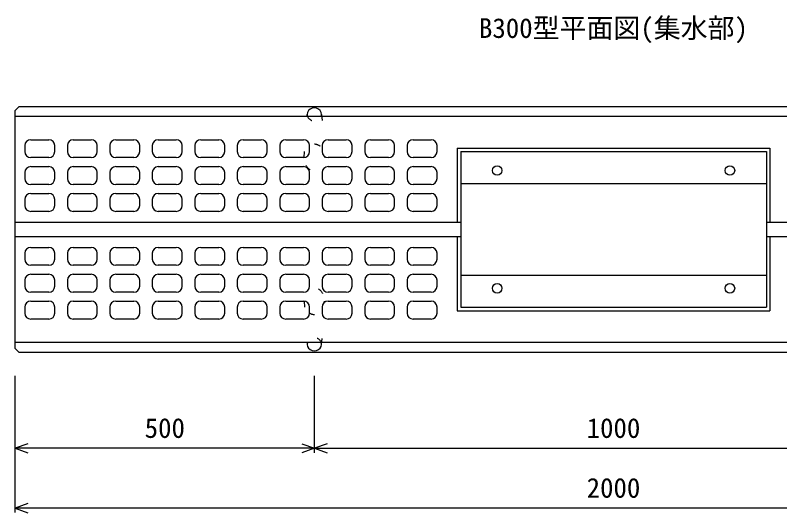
# Model space of a CAD drawing. Units: millimetres, scale not verified. Extents: x -12600 to 12600, y -5940 to 5940.
# Drawn here: x -10754 to -9477, y -5299 to -4468 of the extents above; entities that cross this region are included whole.
import ezdxf
from ezdxf.enums import TextEntityAlignment as Align

# ---------------------------------------------------------------- set-up
doc = ezdxf.new("R2010")
doc.units = ezdxf.units.MM
doc.header["$LTSCALE"] = 40
doc.linetypes.add('DOTTED', pattern=[1.75, 0.25, -1.5])
for name, color, linetype, lineweight in [('0-0_DIM', 7, 'Continuous', 25), ('0-2_HATCH', 6, 'Continuous', 25), ('0-5_OUTLINE', 3, 'Continuous', 25), ('0-6_OUTLINE2', 4, 'DOTTED', 25), ('0-7_TXT', 7, 'Continuous', 25)]:
    doc.layers.add(name, color=color, linetype=linetype, lineweight=lineweight)
doc.styles.add('ＭＳ ゴシック', font='')
doc.styles.get('ＭＳ ゴシック').set_extended_font_data('MS Gothic')

msp = doc.modelspace()

# ---------------------------------------------------------------- linework, layer by layer
at = {"layer": '0-0_DIM'}
for p, q in [((-10754.31, -5299.02), (-10754.31, -5070.52)), ((-10254.31, -5199.02), (-10254.31, -5070.52)), ((-10254.31, -5191.52), (-10754.31, -5191.52)), ((-10254.31, -5191.52), (-9254.31, -5191.52)), ((-8754.31, -5291.52), (-10754.31, -5291.52))]:
    msp.add_line(p, q, dxfattribs=at)
for points in [[(-10733.17, -5183.82), (-10754.31, -5191.52), (-10733.17, -5199.21)], [(-10275.46, -5183.82), (-10254.31, -5191.52), (-10275.46, -5199.21)], [(-10233.17, -5183.82), (-10254.31, -5191.52), (-10233.17, -5199.21)], [(-10733.17, -5283.82), (-10754.31, -5291.52), (-10733.17, -5299.21)]]:
    msp.add_lwpolyline(points, dxfattribs=at)
at = {"layer": '0-2_HATCH'}
for p, q in [((-10728.31, -4675.52), (-10698.31, -4675.52)), ((-10657.31, -4675.52), (-10627.31, -4675.52)), ((-10586.31, -4675.52), (-10556.31, -4675.52)), ((-10515.31, -4675.52), (-10485.31, -4675.52)), ((-10444.31, -4675.52), (-10414.31, -4675.52)), ((-10373.31, -4675.52), (-10343.31, -4675.52)), ((-10302.31, -4675.52), (-10272.31, -4675.52)), ((-10231.31, -4675.52), (-10201.31, -4675.52)), ((-10160.31, -4675.52), (-10130.31, -4675.52)), ((-10089.31, -4675.52), (-10059.31, -4675.52)), ((-10738.31, -4685.52), (-10738.31, -4695.52)), ((-10688.31, -4695.52), (-10688.31, -4685.52)), ((-10667.31, -4685.52), (-10667.31, -4695.52)), ((-10617.31, -4695.52), (-10617.31, -4685.52)), ((-10596.31, -4685.52), (-10596.31, -4695.52)), ((-10546.31, -4695.52), (-10546.31, -4685.52)), ((-10525.31, -4685.52), (-10525.31, -4695.52)), ((-10475.31, -4695.52), (-10475.31, -4685.52)), ((-10454.31, -4685.52), (-10454.31, -4695.52)), ((-10404.31, -4695.52), (-10404.31, -4685.52)), ((-10383.31, -4685.52), (-10383.31, -4695.52)), ((-10333.31, -4695.52), (-10333.31, -4685.52)), ((-10312.31, -4685.52), (-10312.31, -4695.52)), ((-10262.31, -4695.52), (-10262.31, -4685.52)), ((-10241.31, -4685.52), (-10241.31, -4695.52)), ((-10191.31, -4695.52), (-10191.31, -4685.52)), ((-10170.31, -4685.52), (-10170.31, -4695.52)), ((-10120.31, -4695.52), (-10120.31, -4685.52)), ((-10099.31, -4685.52), (-10099.31, -4695.52)), ((-10049.31, -4695.52), (-10049.31, -4685.52)), ((-10698.31, -4705.52), (-10728.31, -4705.52)), ((-10627.31, -4705.52), (-10657.31, -4705.52)), ((-10556.31, -4705.52), (-10586.31, -4705.52)), ((-10485.31, -4705.52), (-10515.31, -4705.52)), ((-10414.31, -4705.52), (-10444.31, -4705.52)), ((-10343.31, -4705.52), (-10373.31, -4705.52)), ((-10272.31, -4705.52), (-10302.31, -4705.52)), ((-10201.31, -4705.52), (-10231.31, -4705.52)), ((-10130.31, -4705.52), (-10160.31, -4705.52)), ((-10059.31, -4705.52), (-10089.31, -4705.52)), ((-10728.31, -4720.52), (-10698.31, -4720.52)), ((-10657.31, -4720.52), (-10627.31, -4720.52)), ((-10586.31, -4720.52), (-10556.31, -4720.52)), ((-10515.31, -4720.52), (-10485.31, -4720.52)), ((-10444.31, -4720.52), (-10414.31, -4720.52)), ((-10373.31, -4720.52), (-10343.31, -4720.52)), ((-10302.31, -4720.52), (-10272.31, -4720.52)), ((-10231.31, -4720.52), (-10201.31, -4720.52)), ((-10160.31, -4720.52), (-10130.31, -4720.52)), ((-10089.31, -4720.52), (-10059.31, -4720.52)), ((-10738.31, -4730.52), (-10738.31, -4740.52)), ((-10688.31, -4740.52), (-10688.31, -4730.52)), ((-10667.31, -4730.52), (-10667.31, -4740.52)), ((-10617.31, -4740.52), (-10617.31, -4730.52)), ((-10596.31, -4730.52), (-10596.31, -4740.52)), ((-10546.31, -4740.52), (-10546.31, -4730.52)), ((-10525.31, -4730.52), (-10525.31, -4740.52)), ((-10475.31, -4740.52), (-10475.31, -4730.52)), ((-10454.31, -4730.52), (-10454.31, -4740.52)), ((-10404.31, -4740.52), (-10404.31, -4730.52)), ((-10383.31, -4730.52), (-10383.31, -4740.52)), ((-10333.31, -4740.52), (-10333.31, -4730.52)), ((-10312.31, -4730.52), (-10312.31, -4740.52)), ((-10262.31, -4740.52), (-10262.31, -4730.52)), ((-10241.31, -4730.52), (-10241.31, -4740.52)), ((-10191.31, -4740.52), (-10191.31, -4730.52)), ((-10170.31, -4730.52), (-10170.31, -4740.52)), ((-10120.31, -4740.52), (-10120.31, -4730.52)), ((-10099.31, -4730.52), (-10099.31, -4740.52)), ((-10049.31, -4740.52), (-10049.31, -4730.52)), ((-10698.31, -4750.52), (-10728.31, -4750.52)), ((-10627.31, -4750.52), (-10657.31, -4750.52)), ((-10556.31, -4750.52), (-10586.31, -4750.52)), ((-10485.31, -4750.52), (-10515.31, -4750.52)), ((-10414.31, -4750.52), (-10444.31, -4750.52)), ((-10343.31, -4750.52), (-10373.31, -4750.52)), ((-10272.31, -4750.52), (-10302.31, -4750.52)), ((-10201.31, -4750.52), (-10231.31, -4750.52)), ((-10130.31, -4750.52), (-10160.31, -4750.52)), ((-10059.31, -4750.52), (-10089.31, -4750.52)), ((-10728.31, -4765.52), (-10698.31, -4765.52)), ((-10657.31, -4765.52), (-10627.31, -4765.52)), ((-10586.31, -4765.52), (-10556.31, -4765.52)), ((-10515.31, -4765.52), (-10485.31, -4765.52)), ((-10444.31, -4765.52), (-10414.31, -4765.52)), ((-10373.31, -4765.52), (-10343.31, -4765.52)), ((-10302.31, -4765.52), (-10272.31, -4765.52)), ((-10231.31, -4765.52), (-10201.31, -4765.52)), ((-10160.31, -4765.52), (-10130.31, -4765.52)), ((-10089.31, -4765.52), (-10059.31, -4765.52)), ((-10738.31, -4775.52), (-10738.31, -4785.52)), ((-10688.31, -4785.52), (-10688.31, -4775.52)), ((-10667.31, -4775.52), (-10667.31, -4785.52)), ((-10617.31, -4785.52), (-10617.31, -4775.52)), ((-10596.31, -4775.52), (-10596.31, -4785.52)), ((-10546.31, -4785.52), (-10546.31, -4775.52)), ((-10525.31, -4775.52), (-10525.31, -4785.52)), ((-10475.31, -4785.52), (-10475.31, -4775.52)), ((-10454.31, -4775.52), (-10454.31, -4785.52)), ((-10404.31, -4785.52), (-10404.31, -4775.52)), ((-10383.31, -4775.52), (-10383.31, -4785.52)), ((-10333.31, -4785.52), (-10333.31, -4775.52)), ((-10312.31, -4775.52), (-10312.31, -4785.52)), ((-10262.31, -4785.52), (-10262.31, -4775.52)), ((-10241.31, -4775.52), (-10241.31, -4785.52)), ((-10191.31, -4785.52), (-10191.31, -4775.52)), ((-10170.31, -4775.52), (-10170.31, -4785.52)), ((-10120.31, -4785.52), (-10120.31, -4775.52)), ((-10099.31, -4775.52), (-10099.31, -4785.52)), ((-10049.31, -4785.52), (-10049.31, -4775.52)), ((-10698.31, -4795.52), (-10728.31, -4795.52)), ((-10627.31, -4795.52), (-10657.31, -4795.52)), ((-10556.31, -4795.52), (-10586.31, -4795.52)), ((-10485.31, -4795.52), (-10515.31, -4795.52)), ((-10414.31, -4795.52), (-10444.31, -4795.52)), ((-10343.31, -4795.52), (-10373.31, -4795.52)), ((-10272.31, -4795.52), (-10302.31, -4795.52)), ((-10201.31, -4795.52), (-10231.31, -4795.52)), ((-10130.31, -4795.52), (-10160.31, -4795.52)), ((-10059.31, -4795.52), (-10089.31, -4795.52)), ((-10738.31, -4865.52), (-10738.31, -4875.52)), ((-10728.31, -4855.52), (-10698.31, -4855.52)), ((-10688.31, -4875.52), (-10688.31, -4865.52)), ((-10667.31, -4865.52), (-10667.31, -4875.52)), ((-10657.31, -4855.52), (-10627.31, -4855.52)), ((-10617.31, -4875.52), (-10617.31, -4865.52)), ((-10596.31, -4865.52), (-10596.31, -4875.52)), ((-10586.31, -4855.52), (-10556.31, -4855.52)), ((-10546.31, -4875.52), (-10546.31, -4865.52)), ((-10525.31, -4865.52), (-10525.31, -4875.52)), ((-10515.31, -4855.52), (-10485.31, -4855.52)), ((-10475.31, -4875.52), (-10475.31, -4865.52)), ((-10454.31, -4865.52), (-10454.31, -4875.52)), ((-10444.31, -4855.52), (-10414.31, -4855.52)), ((-10404.31, -4875.52), (-10404.31, -4865.52)), ((-10383.31, -4865.52), (-10383.31, -4875.52)), ((-10373.31, -4855.52), (-10343.31, -4855.52)), ((-10333.31, -4875.52), (-10333.31, -4865.52)), ((-10312.31, -4865.52), (-10312.31, -4875.52)), ((-10302.31, -4855.52), (-10272.31, -4855.52)), ((-10262.31, -4875.52), (-10262.31, -4865.52)), ((-10241.31, -4865.52), (-10241.31, -4875.52)), ((-10231.31, -4855.52), (-10201.31, -4855.52)), ((-10191.31, -4875.52), (-10191.31, -4865.52)), ((-10170.31, -4865.52), (-10170.31, -4875.52)), ((-10160.31, -4855.52), (-10130.31, -4855.52)), ((-10120.31, -4875.52), (-10120.31, -4865.52)), ((-10099.31, -4865.52), (-10099.31, -4875.52)), ((-10089.31, -4855.52), (-10059.31, -4855.52)), ((-10049.31, -4875.52), (-10049.31, -4865.52)), ((-10698.31, -4885.52), (-10728.31, -4885.52)), ((-10627.31, -4885.52), (-10657.31, -4885.52)), ((-10556.31, -4885.52), (-10586.31, -4885.52)), ((-10485.31, -4885.52), (-10515.31, -4885.52)), ((-10414.31, -4885.52), (-10444.31, -4885.52)), ((-10343.31, -4885.52), (-10373.31, -4885.52)), ((-10272.31, -4885.52), (-10302.31, -4885.52)), ((-10201.31, -4885.52), (-10231.31, -4885.52)), ((-10130.31, -4885.52), (-10160.31, -4885.52)), ((-10059.31, -4885.52), (-10089.31, -4885.52)), ((-10728.31, -4900.52), (-10698.31, -4900.52)), ((-10657.31, -4900.52), (-10627.31, -4900.52)), ((-10586.31, -4900.52), (-10556.31, -4900.52)), ((-10515.31, -4900.52), (-10485.31, -4900.52)), ((-10444.31, -4900.52), (-10414.31, -4900.52)), ((-10373.31, -4900.52), (-10343.31, -4900.52)), ((-10302.31, -4900.52), (-10272.31, -4900.52)), ((-10231.31, -4900.52), (-10201.31, -4900.52)), ((-10160.31, -4900.52), (-10130.31, -4900.52)), ((-10089.31, -4900.52), (-10059.31, -4900.52)), ((-10738.31, -4910.52), (-10738.31, -4920.52)), ((-10688.31, -4920.52), (-10688.31, -4910.52)), ((-10667.31, -4910.52), (-10667.31, -4920.52)), ((-10617.31, -4920.52), (-10617.31, -4910.52)), ((-10596.31, -4910.52), (-10596.31, -4920.52)), ((-10546.31, -4920.52), (-10546.31, -4910.52)), ((-10525.31, -4910.52), (-10525.31, -4920.52)), ((-10475.31, -4920.52), (-10475.31, -4910.52)), ((-10454.31, -4910.52), (-10454.31, -4920.52)), ((-10404.31, -4920.52), (-10404.31, -4910.52)), ((-10383.31, -4910.52), (-10383.31, -4920.52)), ((-10333.31, -4920.52), (-10333.31, -4910.52)), ((-10312.31, -4910.52), (-10312.31, -4920.52)), ((-10262.31, -4920.52), (-10262.31, -4910.52)), ((-10241.31, -4910.52), (-10241.31, -4920.52)), ((-10191.31, -4920.52), (-10191.31, -4910.52)), ((-10170.31, -4910.52), (-10170.31, -4920.52)), ((-10120.31, -4920.52), (-10120.31, -4910.52)), ((-10099.31, -4910.52), (-10099.31, -4920.52)), ((-10049.31, -4920.52), (-10049.31, -4910.52)), ((-10698.31, -4930.52), (-10728.31, -4930.52)), ((-10627.31, -4930.52), (-10657.31, -4930.52)), ((-10556.31, -4930.52), (-10586.31, -4930.52)), ((-10485.31, -4930.52), (-10515.31, -4930.52)), ((-10414.31, -4930.52), (-10444.31, -4930.52)), ((-10343.31, -4930.52), (-10373.31, -4930.52)), ((-10272.31, -4930.52), (-10302.31, -4930.52)), ((-10201.31, -4930.52), (-10231.31, -4930.52)), ((-10130.31, -4930.52), (-10160.31, -4930.52)), ((-10059.31, -4930.52), (-10089.31, -4930.52)), ((-10738.31, -4955.52), (-10738.31, -4965.52)), ((-10728.31, -4945.52), (-10698.31, -4945.52)), ((-10688.31, -4965.52), (-10688.31, -4955.52)), ((-10667.31, -4955.52), (-10667.31, -4965.52)), ((-10657.31, -4945.52), (-10627.31, -4945.52)), ((-10617.31, -4965.52), (-10617.31, -4955.52)), ((-10596.31, -4955.52), (-10596.31, -4965.52)), ((-10586.31, -4945.52), (-10556.31, -4945.52)), ((-10546.31, -4965.52), (-10546.31, -4955.52)), ((-10525.31, -4955.52), (-10525.31, -4965.52)), ((-10515.31, -4945.52), (-10485.31, -4945.52)), ((-10475.31, -4965.52), (-10475.31, -4955.52)), ((-10454.31, -4955.52), (-10454.31, -4965.52)), ((-10444.31, -4945.52), (-10414.31, -4945.52)), ((-10404.31, -4965.52), (-10404.31, -4955.52)), ((-10383.31, -4955.52), (-10383.31, -4965.52)), ((-10373.31, -4945.52), (-10343.31, -4945.52)), ((-10333.31, -4965.52), (-10333.31, -4955.52)), ((-10312.31, -4955.52), (-10312.31, -4965.52)), ((-10302.31, -4945.52), (-10272.31, -4945.52)), ((-10262.31, -4965.52), (-10262.31, -4955.52)), ((-10241.31, -4955.52), (-10241.31, -4965.52)), ((-10231.31, -4945.52), (-10201.31, -4945.52)), ((-10191.31, -4965.52), (-10191.31, -4955.52)), ((-10170.31, -4955.52), (-10170.31, -4965.52)), ((-10160.31, -4945.52), (-10130.31, -4945.52)), ((-10120.31, -4965.52), (-10120.31, -4955.52)), ((-10099.31, -4955.52), (-10099.31, -4965.52)), ((-10089.31, -4945.52), (-10059.31, -4945.52)), ((-10049.31, -4965.52), (-10049.31, -4955.52)), ((-10698.31, -4975.52), (-10728.31, -4975.52)), ((-10627.31, -4975.52), (-10657.31, -4975.52)), ((-10556.31, -4975.52), (-10586.31, -4975.52)), ((-10485.31, -4975.52), (-10515.31, -4975.52)), ((-10414.31, -4975.52), (-10444.31, -4975.52)), ((-10343.31, -4975.52), (-10373.31, -4975.52)), ((-10272.31, -4975.52), (-10302.31, -4975.52)), ((-10201.31, -4975.52), (-10231.31, -4975.52)), ((-10130.31, -4975.52), (-10160.31, -4975.52)), ((-10059.31, -4975.52), (-10089.31, -4975.52))]:
    msp.add_line(p, q, dxfattribs=at)
for centre, start, end in [((-10728.31, -4685.52), 90, 180), ((-10698.31, -4685.52), 0, 90), ((-10657.31, -4685.52), 90, 180), ((-10627.31, -4685.52), 0, 90), ((-10586.31, -4685.52), 90, 180), ((-10556.31, -4685.52), 0, 90), ((-10515.31, -4685.52), 90, 180), ((-10485.31, -4685.52), 0, 90), ((-10444.31, -4685.52), 90, 180), ((-10414.31, -4685.52), 0, 90), ((-10373.31, -4685.52), 90, 180), ((-10343.31, -4685.52), 0, 90), ((-10302.31, -4685.52), 90, 180), ((-10272.31, -4685.52), 0, 90), ((-10231.31, -4685.52), 90, 180), ((-10201.31, -4685.52), 0, 90), ((-10160.31, -4685.52), 90, 180), ((-10130.31, -4685.52), 0, 90), ((-10089.31, -4685.52), 90, 180), ((-10059.31, -4685.52), 0, 90), ((-10728.31, -4695.52), 180, 270), ((-10698.31, -4695.52), 270, 0), ((-10657.31, -4695.52), 180, 270), ((-10627.31, -4695.52), 270, 0), ((-10586.31, -4695.52), 180, 270), ((-10556.31, -4695.52), 270, 0), ((-10515.31, -4695.52), 180, 270), ((-10485.31, -4695.52), 270, 0), ((-10444.31, -4695.52), 180, 270), ((-10414.31, -4695.52), 270, 0), ((-10373.31, -4695.52), 180, 270), ((-10343.31, -4695.52), 270, 0), ((-10302.31, -4695.52), 180, 270), ((-10272.31, -4695.52), 270, 0), ((-10231.31, -4695.52), 180, 270), ((-10201.31, -4695.52), 270, 0), ((-10160.31, -4695.52), 180, 270), ((-10130.31, -4695.52), 270, 0), ((-10089.31, -4695.52), 180, 270), ((-10059.31, -4695.52), 270, 0), ((-10728.31, -4730.52), 90, 180), ((-10698.31, -4730.52), 0, 90), ((-10657.31, -4730.52), 90, 180), ((-10627.31, -4730.52), 0, 90), ((-10586.31, -4730.52), 90, 180), ((-10556.31, -4730.52), 0, 90), ((-10515.31, -4730.52), 90, 180), ((-10485.31, -4730.52), 0, 90), ((-10444.31, -4730.52), 90, 180), ((-10414.31, -4730.52), 0, 90), ((-10373.31, -4730.52), 90, 180), ((-10343.31, -4730.52), 0, 90), ((-10302.31, -4730.52), 90, 180), ((-10272.31, -4730.52), 0, 90), ((-10231.31, -4730.52), 90, 180), ((-10201.31, -4730.52), 0, 90), ((-10160.31, -4730.52), 90, 180), ((-10130.31, -4730.52), 0, 90), ((-10089.31, -4730.52), 90, 180), ((-10059.31, -4730.52), 0, 90), ((-10728.31, -4740.52), 180, 270), ((-10698.31, -4740.52), 270, 0), ((-10657.31, -4740.52), 180, 270), ((-10627.31, -4740.52), 270, 0), ((-10586.31, -4740.52), 180, 270), ((-10556.31, -4740.52), 270, 0), ((-10515.31, -4740.52), 180, 270), ((-10485.31, -4740.52), 270, 0), ((-10444.31, -4740.52), 180, 270), ((-10414.31, -4740.52), 270, 0), ((-10373.31, -4740.52), 180, 270), ((-10343.31, -4740.52), 270, 0), ((-10302.31, -4740.52), 180, 270), ((-10272.31, -4740.52), 270, 0), ((-10231.31, -4740.52), 180, 270), ((-10201.31, -4740.52), 270, 0), ((-10160.31, -4740.52), 180, 270), ((-10130.31, -4740.52), 270, 0), ((-10089.31, -4740.52), 180, 270), ((-10059.31, -4740.52), 270, 0), ((-10728.31, -4775.52), 90, 180), ((-10698.31, -4775.52), 0, 90), ((-10657.31, -4775.52), 90, 180), ((-10627.31, -4775.52), 0, 90), ((-10586.31, -4775.52), 90, 180), ((-10556.31, -4775.52), 0, 90), ((-10515.31, -4775.52), 90, 180), ((-10485.31, -4775.52), 0, 90), ((-10444.31, -4775.52), 90, 180), ((-10414.31, -4775.52), 0, 90), ((-10373.31, -4775.52), 90, 180), ((-10343.31, -4775.52), 0, 90), ((-10302.31, -4775.52), 90, 180), ((-10272.31, -4775.52), 0, 90), ((-10231.31, -4775.52), 90, 180), ((-10201.31, -4775.52), 0, 90), ((-10160.31, -4775.52), 90, 180), ((-10130.31, -4775.52), 0, 90), ((-10089.31, -4775.52), 90, 180), ((-10059.31, -4775.52), 0, 90), ((-10728.31, -4785.52), 180, 270), ((-10698.31, -4785.52), 270, 0), ((-10657.31, -4785.52), 180, 270), ((-10627.31, -4785.52), 270, 0), ((-10586.31, -4785.52), 180, 270), ((-10556.31, -4785.52), 270, 0), ((-10515.31, -4785.52), 180, 270), ((-10485.31, -4785.52), 270, 0), ((-10444.31, -4785.52), 180, 270), ((-10414.31, -4785.52), 270, 0), ((-10373.31, -4785.52), 180, 270), ((-10343.31, -4785.52), 270, 0), ((-10302.31, -4785.52), 180, 270), ((-10272.31, -4785.52), 270, 0), ((-10231.31, -4785.52), 180, 270), ((-10201.31, -4785.52), 270, 0), ((-10160.31, -4785.52), 180, 270), ((-10130.31, -4785.52), 270, 0), ((-10089.31, -4785.52), 180, 270), ((-10059.31, -4785.52), 270, 0), ((-10728.31, -4865.52), 90, 180), ((-10698.31, -4865.52), 0, 90), ((-10657.31, -4865.52), 90, 180), ((-10627.31, -4865.52), 0, 90), ((-10586.31, -4865.52), 90, 180), ((-10556.31, -4865.52), 0, 90), ((-10515.31, -4865.52), 90, 180), ((-10485.31, -4865.52), 0, 90), ((-10444.31, -4865.52), 90, 180), ((-10414.31, -4865.52), 0, 90), ((-10373.31, -4865.52), 90, 180), ((-10343.31, -4865.52), 0, 90), ((-10302.31, -4865.52), 90, 180), ((-10272.31, -4865.52), 0, 90), ((-10231.31, -4865.52), 90, 180), ((-10201.31, -4865.52), 0, 90), ((-10160.31, -4865.52), 90, 180), ((-10130.31, -4865.52), 0, 90), ((-10089.31, -4865.52), 90, 180), ((-10059.31, -4865.52), 0, 90), ((-10728.31, -4875.52), 180, 270), ((-10698.31, -4875.52), 270, 0), ((-10657.31, -4875.52), 180, 270), ((-10627.31, -4875.52), 270, 0), ((-10586.31, -4875.52), 180, 270), ((-10556.31, -4875.52), 270, 0), ((-10515.31, -4875.52), 180, 270), ((-10485.31, -4875.52), 270, 0), ((-10444.31, -4875.52), 180, 270), ((-10414.31, -4875.52), 270, 0), ((-10373.31, -4875.52), 180, 270), ((-10343.31, -4875.52), 270, 0), ((-10302.31, -4875.52), 180, 270), ((-10272.31, -4875.52), 270, 0), ((-10231.31, -4875.52), 180, 270), ((-10201.31, -4875.52), 270, 0), ((-10160.31, -4875.52), 180, 270), ((-10130.31, -4875.52), 270, 0), ((-10089.31, -4875.52), 180, 270), ((-10059.31, -4875.52), 270, 0), ((-10728.31, -4910.52), 90, 180), ((-10698.31, -4910.52), 0, 90), ((-10657.31, -4910.52), 90, 180), ((-10627.31, -4910.52), 0, 90), ((-10586.31, -4910.52), 90, 180), ((-10556.31, -4910.52), 0, 90), ((-10515.31, -4910.52), 90, 180), ((-10485.31, -4910.52), 0, 90), ((-10444.31, -4910.52), 90, 180), ((-10414.31, -4910.52), 0, 90), ((-10373.31, -4910.52), 90, 180), ((-10343.31, -4910.52), 0, 90), ((-10302.31, -4910.52), 90, 180), ((-10272.31, -4910.52), 0, 90), ((-10231.31, -4910.52), 90, 180), ((-10201.31, -4910.52), 0, 90), ((-10160.31, -4910.52), 90, 180), ((-10130.31, -4910.52), 0, 90), ((-10089.31, -4910.52), 90, 180), ((-10059.31, -4910.52), 0, 90), ((-10728.31, -4920.52), 180, 270), ((-10698.31, -4920.52), 270, 0), ((-10657.31, -4920.52), 180, 270), ((-10627.31, -4920.52), 270, 0), ((-10586.31, -4920.52), 180, 270), ((-10556.31, -4920.52), 270, 0), ((-10515.31, -4920.52), 180, 270), ((-10485.31, -4920.52), 270, 0), ((-10444.31, -4920.52), 180, 270), ((-10414.31, -4920.52), 270, 0), ((-10373.31, -4920.52), 180, 270), ((-10343.31, -4920.52), 270, 0), ((-10302.31, -4920.52), 180, 270), ((-10272.31, -4920.52), 270, 0), ((-10231.31, -4920.52), 180, 270), ((-10201.31, -4920.52), 270, 0), ((-10160.31, -4920.52), 180, 270), ((-10130.31, -4920.52), 270, 0), ((-10089.31, -4920.52), 180, 270), ((-10059.31, -4920.52), 270, 0), ((-10728.31, -4955.52), 90, 180), ((-10698.31, -4955.52), 0, 90), ((-10657.31, -4955.52), 90, 180), ((-10627.31, -4955.52), 0, 90), ((-10586.31, -4955.52), 90, 180), ((-10556.31, -4955.52), 0, 90), ((-10515.31, -4955.52), 90, 180), ((-10485.31, -4955.52), 0, 90), ((-10444.31, -4955.52), 90, 180), ((-10414.31, -4955.52), 0, 90), ((-10373.31, -4955.52), 90, 180), ((-10343.31, -4955.52), 0, 90), ((-10302.31, -4955.52), 90, 180), ((-10272.31, -4955.52), 0, 90), ((-10231.31, -4955.52), 90, 180), ((-10201.31, -4955.52), 0, 90), ((-10160.31, -4955.52), 90, 180), ((-10130.31, -4955.52), 0, 90), ((-10089.31, -4955.52), 90, 180), ((-10059.31, -4955.52), 0, 90), ((-10728.31, -4965.52), 180, 270), ((-10698.31, -4965.52), 270, 0), ((-10657.31, -4965.52), 180, 270), ((-10627.31, -4965.52), 270, 0), ((-10586.31, -4965.52), 180, 270), ((-10556.31, -4965.52), 270, 0), ((-10515.31, -4965.52), 180, 270), ((-10485.31, -4965.52), 270, 0), ((-10444.31, -4965.52), 180, 270), ((-10414.31, -4965.52), 270, 0), ((-10373.31, -4965.52), 180, 270), ((-10343.31, -4965.52), 270, 0), ((-10302.31, -4965.52), 180, 270), ((-10272.31, -4965.52), 270, 0), ((-10231.31, -4965.52), 180, 270), ((-10201.31, -4965.52), 270, 0), ((-10160.31, -4965.52), 180, 270), ((-10130.31, -4965.52), 270, 0), ((-10089.31, -4965.52), 180, 270), ((-10059.31, -4965.52), 270, 0)]:
    msp.add_arc(centre, 10, start, end, dxfattribs=at)
at = {"layer": '0-5_OUTLINE'}
for p, q in [((-10754.31, -4626.52), (-10748.31, -4620.52)), ((-8760.31, -4620.52), (-10748.31, -4620.52)), ((-10754.31, -5024.52), (-10754.31, -4626.52)), ((-8754.31, -4636.52), (-10754.31, -4636.52)), ((-8754.31, -5014.52), (-10754.31, -5014.52)), ((-10754.31, -5024.52), (-10748.31, -5030.52)), ((-10748.31, -5030.52), (-8760.31, -5030.52))]:
    msp.add_line(p, q, dxfattribs=at)
at = {"layer": '0-6_OUTLINE2'}
for p, q in [((-10271.31, -4705.32), (-10266.31, -4633.32)), ((-10242.31, -4633.32), (-10237.31, -4705.32)), ((-10271.31, -4945.72), (-10266.31, -5017.72)), ((-10242.31, -5017.72), (-10237.31, -4945.72))]:
    msp.add_line(p, q, dxfattribs=at)
at = {"layer": '0-6_OUTLINE2', "linetype": 'Continuous'}
for p, q in [((-10015.81, -4689.52), (-9492.81, -4689.52)), ((-10015.81, -4689.52), (-10015.81, -4813.52)), ((-10009.81, -4695.52), (-10009.81, -4955.52)), ((-9492.81, -4689.52), (-9492.81, -4813.52)), ((-10009.81, -4749.02), (-9498.81, -4749.02)), ((-10754.31, -4813.52), (-10009.81, -4813.52)), ((-9498.81, -4813.52), (-8754.31, -4813.52)), ((-10754.31, -4837.52), (-10009.81, -4837.52)), ((-10015.81, -4837.52), (-10015.81, -4961.52)), ((-9498.81, -4837.52), (-8754.31, -4837.52)), ((-9492.81, -4837.52), (-9492.81, -4961.52)), ((-10009.81, -4902.02), (-9498.81, -4902.02)), ((-10009.81, -4955.52), (-9498.81, -4955.52)), ((-10015.81, -4961.52), (-9492.81, -4961.52))]:
    msp.add_line(p, q, dxfattribs=at)
msp.add_lwpolyline([(-10009.81, -4695.52), (-9498.81, -4695.52), (-9498.81, -4955.52)], dxfattribs=at)
for centre in [(-9948.81, -4727.02), (-9559.81, -4727.02), (-9948.81, -4924.02), (-9559.81, -4924.02)]:
    msp.add_circle(centre, 8, dxfattribs=at)
for centre, start_param, end_param in [((-10254.31, -4633.32), 5.9823728, 9.7255904), ((-10254.31, -5017.72), 2.8407802, 6.5839978)]:
    msp.add_ellipse(centre, major_axis=(12, 0), ratio=0.9, start_param=start_param, end_param=end_param, dxfattribs=at)
at = {"layer": '0-6_OUTLINE2'}
for centre, start_param, end_param in [((-10254.31, -4633.32), 3.4424051, 5.9823728), ((-10254.31, -5017.72), 0.3008125, 2.8407802)]:
    msp.add_ellipse(centre, major_axis=(12, 0), ratio=0.9, start_param=start_param, end_param=end_param, dxfattribs=at)
for centre, major_axis in [((-10254.31, -4705.32), (0, 22.61)), ((-10254.31, -4945.72), (0, -22.61))]:
    msp.add_ellipse(centre, major_axis=major_axis, ratio=0.75188, dxfattribs=at)

# ---------------------------------------------------------------- texts
at = {"layer": '0-0_DIM', "style": 'ＭＳ ゴシック'}
for s, p in [('500', (-10538.06, -5184.02)), ('1000', (-9799.31, -5184.02)), ('2000', (-9799.31, -5284.02))]:
    msp.add_text(s, height=32.99, dxfattribs=at).set_placement(p, align=Align.BOTTOM_LEFT)
at = {"layer": '0-7_TXT', "style": 'ＭＳ ゴシック'}
msp.add_text('B300型平面図(集水部)', height=32.99, dxfattribs=at).set_placement((-9979.31, -4515.34), align=Align.BOTTOM_LEFT)

doc.saveas('drawing.dxf')
